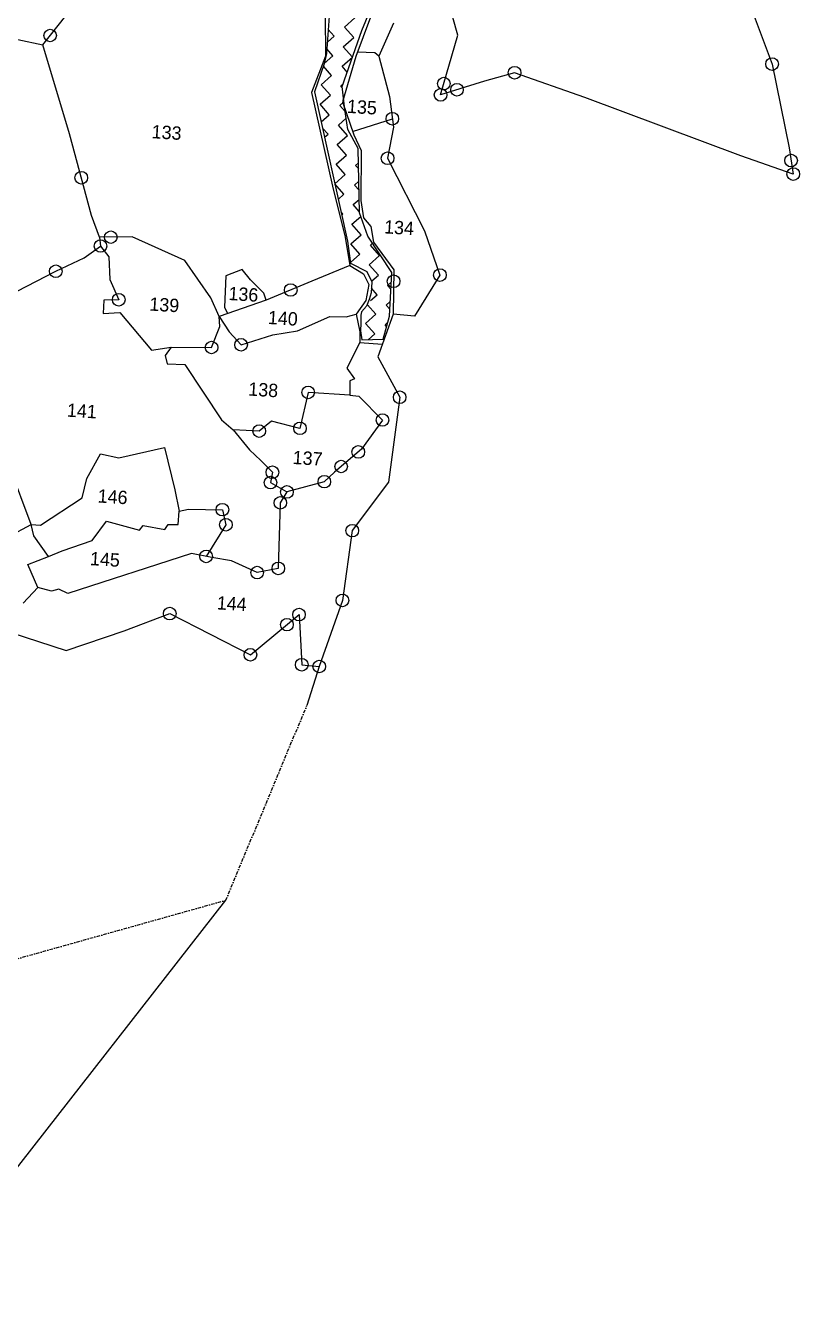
# Model space of a CAD drawing. Header units: metres. Extents: x 338806 to 344625, y 1770002 to 1774709.
# Drawn here: x 343078 to 344196, y 1771032 to 1772867 of the extents above; entities that cross this region are included whole.
import ezdxf

# ---------------------------------------------------------------- set-up
doc = ezdxf.new("R2010")
doc.units = ezdxf.units.M
doc.header["$MEASUREMENT"] = 0
doc.linetypes.add('DASHDOT', pattern=[1, 0.5, -0.25, 0, -0.25])
for name, color, linetype in [('OFF', 1, 'Continuous'), ('POLY_HATCH', 12, 'Continuous'), ('POLY_PARCEL', 6, 'Continuous'), ('POLY_WATER', 4, 'Continuous'), ('TEXT_PARCEL', 7, 'Continuous'), ('V_BOUND_LINE', 7, 'Continuous'), ('V_BOUND_STREAM_LINE', 7, 'DASHDOT')]:
    doc.layers.add(name, color=color, linetype=linetype)
doc.styles.add('TEXT_MAP', font='', dxfattribs={"height": 1.8})
doc.styles.get('TEXT_MAP').set_extended_font_data('Kruti Dev 050')

msp = doc.modelspace()

# ---------------------------------------------------------------- linework, layer by layer
for centre in [(343114.2, 1772852.9), (343784.6, 1772799.1), (344156.2, 1772811.7), (343682.4, 1772783.4), (343677.8, 1772767.2), (343701.4, 1772774.6), (343608.1, 1772732.7), (343601.2, 1772675.7), (344183.7, 1772672.4), (344186.8, 1772652.8), (343159.1, 1772647.5), (343201.7, 1772561.8), (343186.8, 1772549), (343122.3, 1772512.5), (343676.8, 1772507.1), (343461.4, 1772485.5), (343609.9, 1772498.1), (343213.1, 1772471.5), (343347.1, 1772402.5), (343389.8, 1772406.4), (343486.6, 1772337.7), (343618.7, 1772330.7), (343474.8, 1772285.8), (343593.9, 1772297.8), (343415.9, 1772281.8), (343558.9, 1772251.7), (343534.2, 1772230.7), (343435, 1772222.4), (343432.2, 1772207.5), (343455.9, 1772194), (343509.9, 1772208.8), (343446.4, 1772178.3), (343362.8, 1772168.4), (343367.8, 1772146.7), (343550.3, 1772138.1), (343339.3, 1772100.9), (343443.5, 1772083.6), (343413, 1772077.6), (343536.1, 1772037.4), (343286.8, 1772018.4), (343473.4, 1772016.9), (343455.9, 1772002.4), (343403.2, 1771958.9), (343477.3, 1771944.6), (343502.6, 1771942)]:
    msp.add_circle(centre, 9.1)
at = {"layer": 'OFF'}
msp.add_line((342921.2, 1771032.5), (343367.7, 1771604.6), dxfattribs=at)
at = {"layer": 'POLY_HATCH'}
for p, q in [((343564, 1772859.9), (343606.4, 1772962.6)), ((343519, 1772908.7), (343513.1, 1772826.7)), ((343535.8, 1772779.3), (343564, 1772859.9)), ((343513.1, 1772826.7), (343509.7, 1772811.8)), ((343509.7, 1772811.8), (343495.9, 1772771.5)), ((343495.9, 1772771.5), (343543.2, 1772555.9)), ((343539.3, 1772746.3), (343535.8, 1772779.3)), ((343543.9, 1772717.3), (343539.3, 1772746.3)), ((343559, 1772690), (343543.9, 1772717.3)), ((343560.5, 1772596.7), (343559, 1772690)), ((343572.8, 1772563.1), (343560.5, 1772596.7)), ((343543.2, 1772555.9), (343547.8, 1772524.4)), ((343607.2, 1772510.7), (343572.8, 1772563.1)), ((343547.8, 1772524.4), (343571.3, 1772512.4)), ((343571.3, 1772512.4), (343578.5, 1772497.4)), ((343578.5, 1772497.4), (343577.5, 1772481.3)), ((343604.1, 1772447.7), (343607.2, 1772510.7)), ((343577.5, 1772481.3), (343574.5, 1772471.8)), ((343570.6, 1772462.3), (343563.6, 1772453.9)), ((343574.5, 1772471.8), (343570.6, 1772462.3)), ((343563.6, 1772453.9), (343562.5, 1772449.1)), ((343562.5, 1772449.1), (343562.6, 1772437.8)), ((343594.8, 1772414.7), (343604.1, 1772447.7)), ((343562.6, 1772437.8), (343562, 1772426.5)), ((343562, 1772426.5), (343564.3, 1772413.4)), ((343564.3, 1772413.4), (343594.8, 1772414.7))]:
    msp.add_line(p, q, dxfattribs=at)
at = {"layer": 'POLY_HATCH', "linetype": 'Continuous'}
for p, q in [((343524, 1772851.8), (343515.6, 1772861.4)), ((343539.1, 1772865), (343554.1, 1772878.3)), ((343552.3, 1772850), (343539.1, 1772865)), ((343514.3, 1772843.1), (343524, 1772851.8)), ((343537.3, 1772836.7), (343552.3, 1772850)), ((343522.3, 1772823.5), (343513.6, 1772833.4)), ((343550.6, 1772821.7), (343537.3, 1772836.7)), ((343520.5, 1772795.2), (343508.6, 1772808.7)), ((343509.9, 1772812.6), (343522.3, 1772823.5)), ((343535.6, 1772808.4), (343550.6, 1772821.7)), ((343543, 1772800), (343535.6, 1772808.4)), ((343505.5, 1772781.9), (343520.5, 1772795.2)), ((343518.8, 1772766.9), (343505.5, 1772781.9)), ((343533.8, 1772780.2), (343537, 1772783)), ((343535.9, 1772777.8), (343533.8, 1772780.2)), ((343503.8, 1772753.6), (343518.8, 1772766.9)), ((343517, 1772738.6), (343503.8, 1772753.6)), ((343532.1, 1772751.9), (343538.1, 1772757.2)), ((343539.8, 1772743.1), (343532.1, 1772751.9)), ((343505.3, 1772728.3), (343517, 1772738.6)), ((343530.3, 1772723.6), (343541.4, 1772733.4)), ((343515.3, 1772710.3), (343507.3, 1772719.3)), ((343543.6, 1772708.5), (343530.3, 1772723.6)), ((343510.3, 1772705.9), (343515.3, 1772710.3)), ((343528.6, 1772695.3), (343543.6, 1772708.5)), ((343526.8, 1772667), (343541.8, 1772680.3)), ((343541.8, 1772680.3), (343528.6, 1772695.3)), ((343556.8, 1772693.5), (343557, 1772693.7)), ((343557.4, 1772692.9), (343556.8, 1772693.5)), ((343540.1, 1772652), (343526.8, 1772667)), ((343555.1, 1772665.2), (343559.4, 1772669)), ((343559.5, 1772660.3), (343555.1, 1772665.2)), ((343525, 1772638.7), (343540.1, 1772652)), ((343553.3, 1772636.9), (343559.8, 1772642.6)), ((343538.3, 1772623.7), (343525, 1772638.7)), ((343529.9, 1772616.3), (343538.3, 1772623.7)), ((343560, 1772629.4), (343553.3, 1772636.9)), ((343551.6, 1772608.7), (343560.2, 1772616.2)), ((343560.4, 1772598.6), (343551.6, 1772608.7)), ((343536.6, 1772595.4), (343533.8, 1772598.5)), ((343534.8, 1772593.9), (343536.6, 1772595.4)), ((343549.8, 1772580.4), (343562.4, 1772591.5)), ((343563.1, 1772565.3), (343549.8, 1772580.4)), ((343548.1, 1772552.1), (343563.1, 1772565.3)), ((343561.4, 1772537), (343548.1, 1772552.1)), ((343576.4, 1772550.3), (343579.4, 1772553)), ((343589.7, 1772535.3), (343576.4, 1772550.3)), ((343547.7, 1772525), (343561.4, 1772537)), ((343574.6, 1772522), (343589.7, 1772535.3)), ((343587.9, 1772507), (343574.6, 1772522)), ((343578.6, 1772498.7), (343587.9, 1772507)), ((343601.2, 1772492), (343606.5, 1772496.7)), ((343576.8, 1772470.5), (343586.2, 1772478.7)), ((343586.2, 1772478.7), (343577.9, 1772488.1)), ((343606, 1772486.5), (343601.2, 1772492)), ((343584.4, 1772450.4), (343572.2, 1772464.2)), ((343599.4, 1772463.7), (343605.1, 1772468.7)), ((343604.6, 1772457.9), (343599.4, 1772463.7)), ((343569.4, 1772437.1), (343584.4, 1772450.4)), ((343582.6, 1772422.1), (343569.4, 1772437.1)), ((343573.2, 1772413.8), (343582.6, 1772422.1)), ((343597.7, 1772435.4), (343601.6, 1772438.9)), ((343599.9, 1772432.8), (343597.7, 1772435.4))]:
    msp.add_line(p, q, dxfattribs=at)
at = {"layer": 'POLY_PARCEL'}
for p, q in [((343588.9, 1772912.7), (343555.6, 1772822.6)), ((343103.7, 1772839.6), (343136.7, 1772881.1)), ((343511.1, 1772882.7), (343511.5, 1772823)), ((343067.5, 1772847.3), (343103.7, 1772839.6)), ((343141.9, 1772711.1), (343103.7, 1772839.6)), ((343583, 1772828.1), (343557.9, 1772828.8)), ((343588.7, 1772823.1), (343583, 1772828.1)), ((343511.5, 1772823), (343491.5, 1772770.8)), ((343555.6, 1772822.6), (343536, 1772757.1)), ((343491.5, 1772770.8), (343521.9, 1772635.5)), ((343536, 1772757.1), (343552.4, 1772709.6)), ((343550.8, 1772714.2), (343608.1, 1772732.7)), ((343173.8, 1772593.2), (343141.9, 1772711.1)), ((343552.4, 1772709.6), (343563.3, 1772687.1)), ((343563.3, 1772687.1), (343562.6, 1772614.6)), ((343521.9, 1772635.5), (343539.8, 1772561.7)), ((343562.6, 1772614.6), (343566.3, 1772589.9)), ((343185.5, 1772561.6), (343173.8, 1772593.2)), ((343566.3, 1772589.9), (343577.1, 1772577)), ((343577.1, 1772577), (343581, 1772554.6)), ((343232.7, 1772562.2), (343185.5, 1772561.6)), ((343185.5, 1772561.6), (343186.8, 1772549)), ((343308.5, 1772528.1), (343232.7, 1772562.2)), ((343539.8, 1772561.7), (343546.7, 1772521)), ((343581, 1772554.6), (343610.1, 1772514.7)), ((343122.3, 1772512.5), (343163.4, 1772531.7)), ((343163.4, 1772531.7), (343186.8, 1772549)), ((343186.8, 1772549), (343198.7, 1772533.2)), ((343198.7, 1772533.2), (343200.5, 1772500.8)), ((343038.2, 1772469.4), (343122.3, 1772512.5)), ((343346, 1772474.1), (343308.5, 1772528.1)), ((343391.3, 1772515.3), (343367.7, 1772505.9)), ((343403.5, 1772500), (343391.3, 1772515.3)), ((343546.7, 1772521), (343492, 1772498.1)), ((343546.7, 1772521), (343566.6, 1772509)), ((343610.1, 1772514.7), (343609.3, 1772450.4)), ((343200.5, 1772500.8), (343213.1, 1772471.5)), ((343367.7, 1772505.9), (343365.6, 1772460.8)), ((343422.7, 1772481), (343403.5, 1772500)), ((343492, 1772498.1), (343426, 1772470.9)), ((343566.6, 1772509), (343574.1, 1772493.5)), ((343426, 1772470.9), (343422.7, 1772481)), ((343574.1, 1772493.5), (343569.7, 1772470.2)), ((343191.8, 1772470.9), (343190.9, 1772451.6)), ((343213.1, 1772471.5), (343191.8, 1772470.9)), ((343357.9, 1772447.2), (343346, 1772474.1)), ((343426, 1772470.9), (343357.9, 1772447.2)), ((343365.6, 1772460.8), (343370, 1772451.4)), ((343569.7, 1772470.2), (343555.8, 1772450.6)), ((343190.9, 1772451.6), (343214.9, 1772452.8)), ((343214.9, 1772452.8), (343260.3, 1772398.6)), ((343357.9, 1772447.2), (343372.7, 1772425.2)), ((343359.2, 1772432.6), (343357.9, 1772447.2)), ((343471.3, 1772426.7), (343517.7, 1772447.1)), ((343517.7, 1772447.1), (343541.4, 1772446.9)), ((343541.4, 1772446.9), (343555.8, 1772450.6)), ((343555.8, 1772450.6), (343561.4, 1772424.9)), ((343347.1, 1772402.5), (343359.2, 1772432.6)), ((343372.7, 1772425.2), (343389.8, 1772406.4)), ((343389.8, 1772406.4), (343435.5, 1772421)), ((343435.5, 1772421), (343471.3, 1772426.7)), ((343561.4, 1772424.9), (343561.1, 1772409.9)), ((343260.3, 1772398.6), (343288.8, 1772402.8)), ((343288.8, 1772402.8), (343280.4, 1772390.8)), ((343288.8, 1772402.8), (343347.1, 1772402.5)), ((343561.1, 1772409.9), (343542.5, 1772372.5)), ((343561.1, 1772409.9), (343593.6, 1772407.3)), ((343280.4, 1772390.8), (343283.1, 1772378.8)), ((343283.1, 1772378.8), (343308.4, 1772378.1)), ((343308.4, 1772378.1), (343361.6, 1772298.1)), ((343542.5, 1772372.5), (343553.6, 1772357.3)), ((343546.8, 1772354.6), (343546.7, 1772333.5)), ((343553.6, 1772357.3), (343546.8, 1772354.6)), ((343486.6, 1772337.7), (343474.8, 1772285.8)), ((343546.7, 1772333.5), (343486.6, 1772337.7)), ((343546.7, 1772333.5), (343559.9, 1772332.1)), ((343559.9, 1772332.1), (343593.9, 1772297.8)), ((343361.6, 1772298.1), (343378.2, 1772283.8)), ((343433.9, 1772296.1), (343415.9, 1772281.8)), ((343474.8, 1772285.8), (343433.9, 1772296.1)), ((343593.9, 1772297.8), (343563.6, 1772255.7)), ((343378.2, 1772283.8), (343401.7, 1772254.7)), ((343415.9, 1772281.8), (343378.2, 1772283.8)), ((343213.1, 1772243.2), (343279, 1772258.2)), ((343279, 1772258.2), (343294.2, 1772197.2)), ((343563.6, 1772255.7), (343524.7, 1772222.5)), ((343167, 1772213.6), (343186.6, 1772248.8)), ((343186.6, 1772248.8), (343213.1, 1772243.2)), ((343401.7, 1772254.7), (343418.2, 1772239.2)), ((343418.2, 1772239.2), (343435, 1772222.4)), ((343086.7, 1772147.1), (343055.4, 1772230.8)), ((343435, 1772222.4), (343432.2, 1772207.5)), ((343524.7, 1772222.5), (343509.9, 1772208.8)), ((343160.5, 1772185.6), (343167, 1772213.6)), ((343432.2, 1772207.5), (343455.9, 1772194)), ((343509.9, 1772208.8), (343455.9, 1772194)), ((343100.3, 1772145.8), (343160.5, 1772185.6)), ((343294.2, 1772197.2), (343300.2, 1772166)), ((343455.9, 1772194), (343446.4, 1772178.3)), ((343299, 1772147.1), (343300.2, 1772166)), ((343300.2, 1772166), (343313.8, 1772169.1)), ((343313.8, 1772169.1), (343362.8, 1772168.4)), ((343362.8, 1772168.4), (343367.8, 1772146.7)), ((343446.4, 1772178.3), (343443.5, 1772083.6)), ((343054.6, 1772129.6), (343086.7, 1772147.1)), ((343086.7, 1772147.1), (343100.3, 1772145.8)), ((343090.7, 1772130.7), (343086.7, 1772147.1)), ((343174.9, 1772123.9), (343195.6, 1772151.9)), ((343195.6, 1772151.9), (343243.1, 1772138.7)), ((343243.1, 1772138.7), (343248.2, 1772145.5)), ((343248.2, 1772145.5), (343279.5, 1772139.6)), ((343279.5, 1772139.6), (343284.7, 1772147.1)), ((343284.7, 1772147.1), (343299, 1772147.1)), ((343367.8, 1772146.7), (343339.3, 1772100.9)), ((343111.8, 1772100.9), (343090.7, 1772130.7)), ((343111.8, 1772100.9), (343131.3, 1772109.2)), ((343131.3, 1772109.2), (343174.9, 1772123.9)), ((343081.8, 1772089.4), (343111.8, 1772100.9)), ((343318.1, 1772105.3), (343139.6, 1772047.6)), ((343347.3, 1772099.3), (343318.1, 1772105.3)), ((343376, 1772094.4), (343347.3, 1772099.3)), ((343413, 1772077.6), (343376, 1772094.4)), ((343096.4, 1772056.1), (343081.8, 1772089.4)), ((343443.5, 1772083.6), (343413, 1772077.6)), ((343096.4, 1772056.1), (343075.1, 1772033.3)), ((343116.3, 1772050.9), (343096.4, 1772056.1)), ((343126.7, 1772053.8), (343116.3, 1772050.9)), ((343139.6, 1772047.6), (343126.7, 1772053.8))]:
    msp.add_line(p, q, dxfattribs=at)
at = {"layer": 'POLY_WATER'}
for p, q in [((343221, 1771993.7), (343286.8, 1772018.4)), ((343286.8, 1772018.4), (343403.2, 1771958.9)), ((343030.9, 1771999.6), (343137.5, 1771965.1)), ((343403.2, 1771958.9), (343473.4, 1772016.9)), ((343473.4, 1772016.9), (343477.3, 1771944.6)), ((343137.5, 1771965.1), (343221, 1771993.7)), ((343477.3, 1771944.6), (343502.6, 1771942))]:
    msp.add_line(p, q, dxfattribs=at)
at = {"layer": 'V_BOUND_LINE'}
for p, q in [((344097.3, 1772969.8), (344156.2, 1772811.7)), ((343702.4, 1772853.4), (343683.8, 1772920)), ((343609.8, 1772870.7), (343588.7, 1772823.1)), ((343677.8, 1772767.2), (343702.4, 1772853.4)), ((343588.7, 1772823.1), (343604, 1772764.7)), ((344156.2, 1772811.7), (344180.8, 1772690.5)), ((343784.6, 1772799.1), (343741.3, 1772787)), ((343885.9, 1772763.3), (343784.6, 1772799.1)), ((343741.3, 1772787), (343677.8, 1772767.2)), ((343604, 1772764.7), (343609.7, 1772720.6)), ((344111, 1772679.1), (343885.9, 1772763.3)), ((343609.7, 1772720.6), (343601.2, 1772675.7)), ((344186.8, 1772652.8), (344111, 1772679.1)), ((344180.8, 1772690.5), (344186.8, 1772652.8)), ((343601.2, 1772675.7), (343654.3, 1772570.9)), ((343654.3, 1772570.9), (343676.8, 1772507.1)), ((343676.8, 1772507.1), (343640.1, 1772447.7)), ((343609.3, 1772450.4), (343587, 1772389.2)), ((343640.1, 1772447.7), (343609.3, 1772450.4)), ((343587, 1772389.2), (343618.7, 1772330.7)), ((343618.7, 1772330.7), (343602.7, 1772208.1)), ((343602.7, 1772208.1), (343550.3, 1772138.1)), ((343550.3, 1772138.1), (343536.1, 1772037.4)), ((343536.1, 1772037.4), (343502.6, 1771942)), ((343502.6, 1771942), (343484.6, 1771885.6))]:
    msp.add_line(p, q, dxfattribs=at)
at = {"layer": 'V_BOUND_STREAM_LINE', "ltscale": 10}
for p, q in [((343367.7, 1771604.6), (343484.6, 1771885.6)), ((342685.4, 1771413.3), (343367.7, 1771604.6))]:
    msp.add_line(p, q, dxfattribs=at)

# ---------------------------------------------------------------- texts
at = {"layer": 'TEXT_PARCEL', "style": 'TEXT_MAP'}
for s, p in [('135', (343542.3, 1772741.3)), ('133', (343260.3, 1772704.7)), ('134', (343595.8, 1772567.3)), ('136', (343371.1, 1772471.1)), ('139', (343257, 1772455.9)), ('140', (343428.1, 1772436.5)), ('138', (343399.8, 1772333.2)), ('141', (343138, 1772302.7)), ('137', (343463.8, 1772234.4)), ('146', (343182.4, 1772178.8)), ('145', (343171.3, 1772088.4)), ('144', (343354.3, 1772024.5))]:
    msp.add_text(s, height=19.24, rotation=356.459, dxfattribs=at).set_placement(p)

doc.saveas('drawing.dxf')
